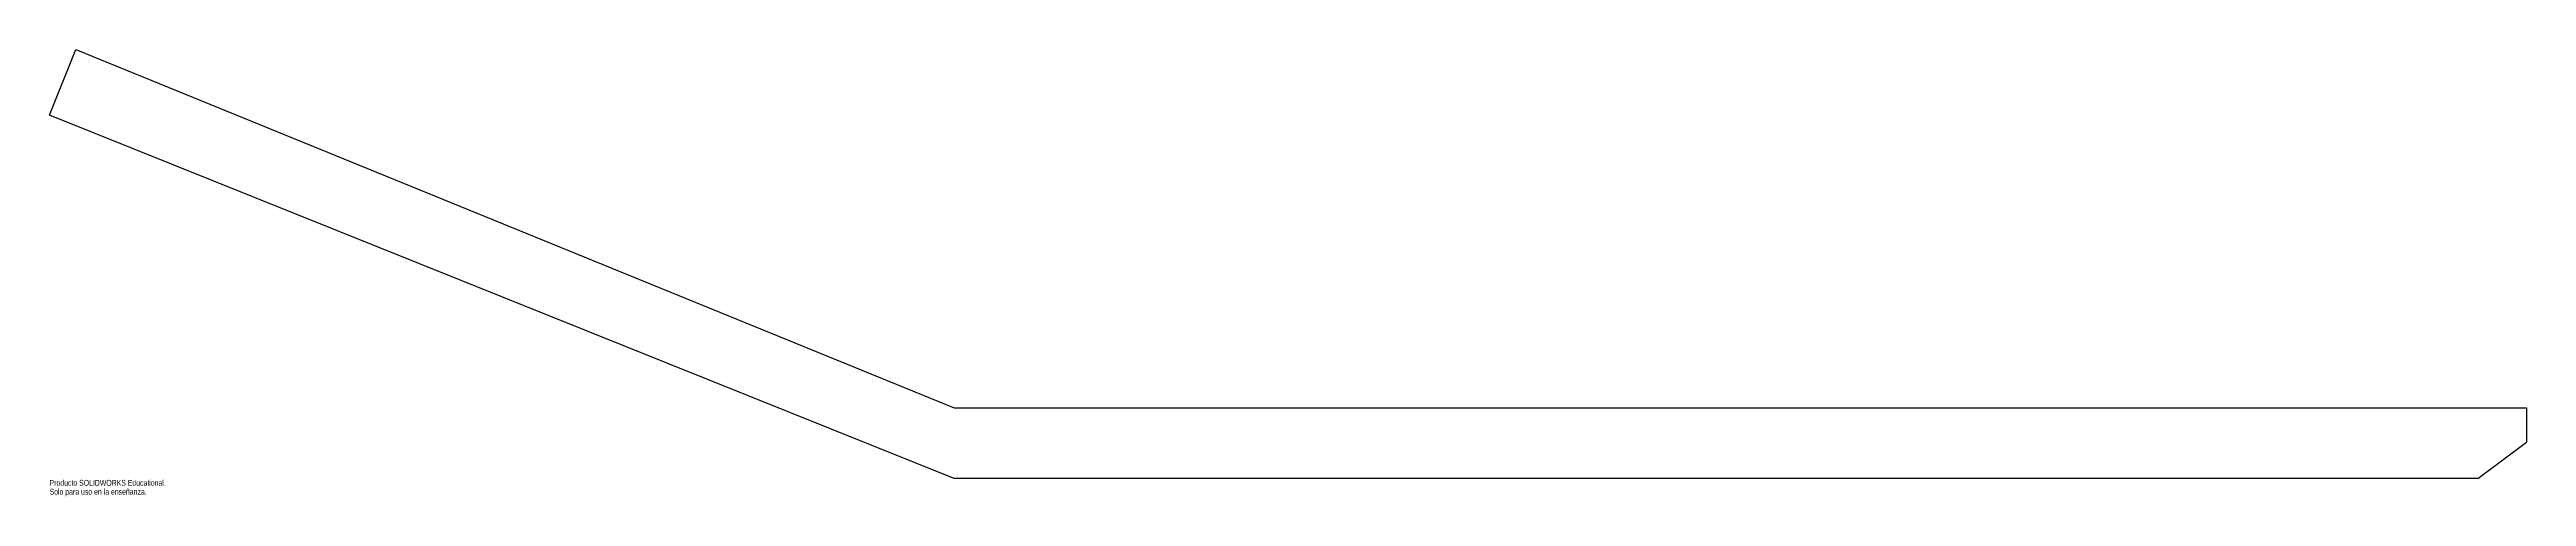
# Paper-space layout '_Posterior' of a CAD drawing. Header units: millimetres. Extents: x -74 to 129, y -1 to 35.
import ezdxf

# ---------------------------------------------------------------- set-up
doc = ezdxf.new("R2010")
doc.units = ezdxf.units.MM
doc.styles.add('SLDTEXTSTYLE0', font='TXT', dxfattribs={"width": 0.7})

psp = doc.layouts.new('_Posterior')

# ---------------------------------------------------------------- linework, layer by layer
at = {"color": 7, "linetype": 'Continuous', "lineweight": 25}
for p, q in [((-74.13, 29.76), (-71.97, 35.14)), ((-71.97, 35.14), (0, 5.8)), ((0, 0), (-74.13, 29.76)), ((0, 5.8), (128.87, 5.8)), ((128.87, 5.8), (128.87, 3)), ((124.87, 0), (128.87, 3)), ((124.87, 0), (0, 0))]:
    psp.add_line(p, q, dxfattribs=at)

# ---------------------------------------------------------------- texts
at = {"color": 7, "linetype": 'Continuous', "char_height": 0.4834, "attachment_point": 1, "style": 'SLDTEXTSTYLE0'}
for s, insert in [('Solo para uso en la enseñanza.', (-74.13, -0.83)), ('Producto SOLIDWORKS Educational.', (-74.13, -0.1))]:
    psp.add_mtext(s, dxfattribs=dict(at, insert=insert))

doc.saveas('drawing.dxf')
